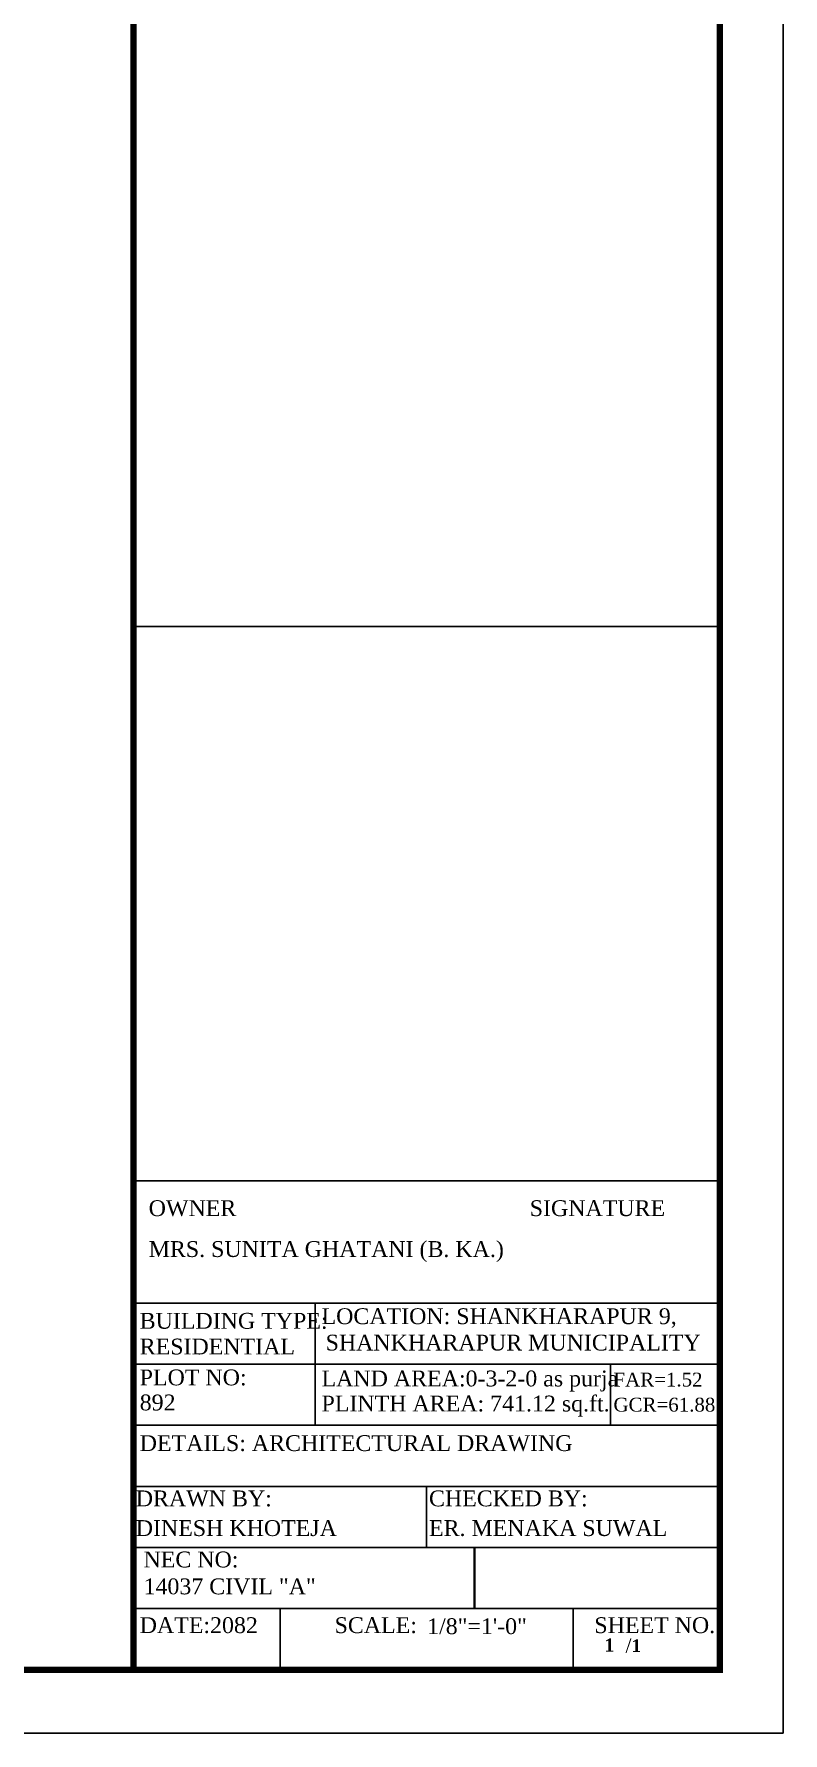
# Model space of a CAD drawing. Header units: inches. Extents: x -5058079 to -5054904, y -3262045 to -3259800.
# Drawn here: x -5055472 to -5054904, y -3262045 to -3260757 of the extents above; entities that cross this region are included whole.
import ezdxf

# ---------------------------------------------------------------- set-up
doc = ezdxf.new("R2010")
doc.units = ezdxf.units.IN
doc.header["$LTSCALE"] = 2
doc.header["$MEASUREMENT"] = 0
doc.layers.get('0').update_dxf_attribs({"linetype": 'CONTINUOUS'})
for name, color, linetype, lineweight in [('A-WALL', 5, 'CONTINUOUS', 35), ('TEXT', 181, 'CONTINUOUS', 25), ('Text 0.200', 122, 'CONTINUOUS', 20)]:
    doc.layers.add(name, color=color, linetype=linetype, lineweight=lineweight)
doc.styles.add('ordinary', font='times.ttf')
doc.styles.get("Standard").update_dxf_attribs({"font": 'ARIALN.TTF'})

msp = doc.modelspace()

# ---------------------------------------------------------------- linework, layer by layer
for p, q in [((-5055396.5, -3261206), (-5054951.9, -3261206)), ((-5055396.5, -3261626.3), (-5054951.9, -3261626.3))]:
    msp.add_line(p, q)
msp.add_lwpolyline([(-5058078.7, -3262044.9), (-5058078.7, -3259799.8), (-5054903.9, -3259799.8), (-5054903.9, -3262044.9)], close=True)
at = {"const_width": 4.8}
msp.add_lwpolyline([(-5054951.9, -3261996.9), (-5054951.9, -3259847.8), (-5057934.7, -3259847.8), (-5057934.7, -3261996.9)], close=True, dxfattribs=at)
msp.add_lwpolyline([(-5055396.5, -3261996.9), (-5055396.5, -3259847.8)], dxfattribs=at)
at = {"layer": 'A-WALL', "ltscale": 50}
msp.add_line((-5055137.9, -3261904.2), (-5055137.9, -3261950.5), dxfattribs=at)
at = {"layer": 'TEXT'}
for p, q in [((-5055396.5, -3261718.9), (-5054951.9, -3261718.9)), ((-5055258.7, -3261718.9), (-5055258.7, -3261811.6)), ((-5055396.5, -3261765.3), (-5054951.9, -3261765.3)), ((-5055034.8, -3261765.3), (-5055034.8, -3261811.6)), ((-5055396.5, -3261811.6), (-5054951.9, -3261811.6)), ((-5055396.5, -3261857.9), (-5054951.9, -3261857.9)), ((-5055174.2, -3261857.9), (-5055174.2, -3261904.3)), ((-5055396.5, -3261904.2), (-5054951.9, -3261904.2)), ((-5055396.5, -3261950.5), (-5054951.9, -3261950.5)), ((-5055285.4, -3261996.9), (-5055285.4, -3261950.5)), ((-5055063.1, -3261996.9), (-5055063.1, -3261950.5))]:
    msp.add_line(p, q, dxfattribs=at)

# ---------------------------------------------------------------- texts
at = {"insert": (-5055063.1, -3261959.6), "char_height": 6.5423, "width": 86.843, "attachment_point": 1}
msp.add_mtext('\\A1;{\\fTimes New Roman|b1|i0|c0|p18;\\H1.2367x;\\P\\pi29.76545;\\H0.80859x;    \\fBookman Old Style|b0|i0|c0|p18;\\H1.6907x;/\\fBookman Old Style|b1|i0|c0|p18;\\H0.86414x;1\\fArial|b1|i0|c0|p34;\\H1.2047x; \\H0.8998x;   }', dxfattribs=at)
at = {"layer": 'TEXT', "style": 'ordinary'}
for s, height, p in [('OWNER', 12, (-5055385, -3261653)), ('SIGNATURE', 12, (-5055096, -3261653)), ('MRS. SUNITA GHATANI (B. KA.)', 12, (-5055385, -3261684)), ('BUILDING TYPE:  ', 12, (-5055391.8, -3261738.4)), ('LOCATION: SHANKHARAPUR 9,', 12, (-5055253.9, -3261734.9)), ('SHANKHARAPUR MUNICIPALITY', 12, (-5055250.8, -3261754.9)), ('RESIDENTIAL', 12, (-5055391.8, -3261757.9)), ('PLOT NO: ', 12, (-5055391.8, -3261781.3)), ('LAND AREA:0-3-2-0 as purja', 12, (-5055253.9, -3261782.1)), ('FAR=1.52', 10.5, (-5055032.5, -3261782.2)), ('892', 12, (-5055391.8, -3261800.3)), ('PLINTH AREA: 741.12 sq.ft.', 12, (-5055253.9, -3261801.1)), ('GCR=61.88', 10.5, (-5055032.5, -3261801.2)), ('DETAILS: ARCHITECTURAL DRAWING ', 12, (-5055391.8, -3261831.1)), ('DRAWN BY:', 12, (-5055394.8, -3261873)), ('CHECKED BY: ', 12, (-5055172.4, -3261873)), ('DINESH KHOTEJA', 12, (-5055394.8, -3261895.5)), ('ER. MENAKA SUWAL', 12, (-5055172.4, -3261895.5)), ('NEC NO:', 12, (-5055388.9, -3261919.3)), ('14037 CIVIL "A"', 12, (-5055388.9, -3261939.7)), ('DATE:2082', 12, (-5055391.8, -3261969.1)), ('SCALE:', 12, (-5055244, -3261969.1)), ('SHEET NO.', 12, (-5055047, -3261969.1))]:
    msp.add_text(s, height=height, dxfattribs=at).set_placement(p)
msp.add_attdef('1/8"=1\'-0"', (-5055173.8, -3261969.9), 'SCALE', height=12, dxfattribs=at)
at = {"layer": 'Text 0.200', "ltscale": 10, "insert": (-5055035.6, -3261973.2), "char_height": 9.93, "width": 19.482, "attachment_point": 2}
msp.add_mtext('{\\fBookman Old Style|b1|i0|c0|p18;1}', dxfattribs=at)

doc.saveas('drawing.dxf')
